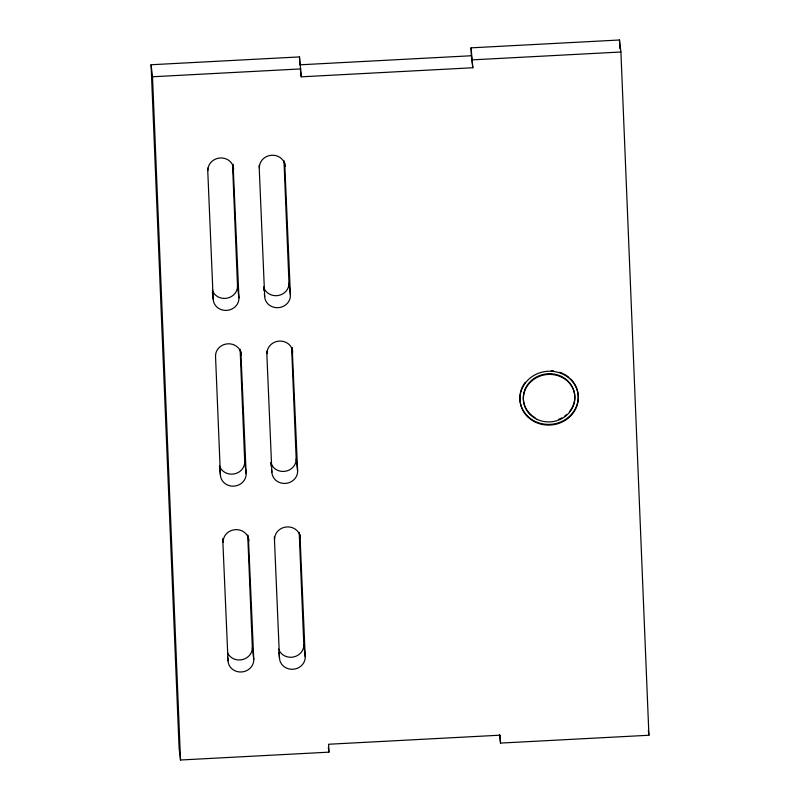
<?xml version="1.0" encoding="UTF-8"?>
<svg xmlns="http://www.w3.org/2000/svg" width="800" height="800" viewBox="0 0 800 800"><rect width="100%" height="100%" fill="white"/><g stroke="black" fill="none" stroke-linecap="round" stroke-linejoin="round"><path stroke-width="1.2" d="M500.51 743.09L500.18 735.18L328.61 744.25L328.93 752.16L180.52 760L179.09 748L151.08 64.75L299.49 56.91L301.25 76.82L472.82 67.75L471.07 47.84L619.48 40L620.91 52L648.92 735.25L500.51 743.09L499.5 734.69M472.82 67.75L471.39 55.75L299.82 64.82L299.49 56.91M151.08 64.75L152.51 76.76L300.92 68.91M472.5 59.85L620.91 52M648.35 730.45L648.92 735.25M300.39 69.62L301.25 76.82M284.71 162.83L290.41 295.15A12.89 11.87 -6.8 0 1 278.03 307.69A12.89 11.87 -6.8 0 1 264.68 296.51L264.39 294.11M283.96 160.62L288.98 283.14L290.41 295.15M292.18 347.47L297.62 470.89A12.89 11.87 -6.8 0 1 285.23 483.43A12.89 11.87 -6.8 0 1 271.88 472.25L271.59 469.85M291.63 347.76L296.18 458.88L297.62 470.89M259.11 165.39L264.68 296.51M328.36 747.36L328.93 752.16M299.94 534.5L305.23 656.72A12.89 11.87 -6.8 0 1 292.85 669.27A12.89 11.87 -6.8 0 1 279.5 658.08L278.78 652.08M263.53 286.9L263.96 290.51M299.2 532.34L303.8 644.72L305.23 656.72M266.73 351.23L271.88 472.25M270.73 462.65L271.16 466.25M233.09 164.35L238.94 297.87A12.89 11.87 -6.8 0 1 226.56 310.41A12.89 11.87 -6.8 0 1 213.2 299.23L212.34 292.03M274.35 537.06L279.5 658.08M232.54 164.58L237.51 285.86L238.94 297.87M240.85 351.39L246.14 473.61A12.89 11.87 -6.8 0 1 233.76 486.15A12.89 11.87 -6.8 0 1 220.41 474.97L219.55 467.77M240.11 349.23L244.71 461.6L246.14 473.61M207.64 168.11L213.2 299.23M248.33 536.02L253.76 659.44A12.89 11.87 -6.8 0 1 241.38 671.99A12.89 11.87 -6.8 0 1 228.02 660.8L227.59 657.2M247.72 535.06L252.33 647.44L253.76 659.44M222.73 538.58L228.02 660.8M619.48 40L619.84 48.73M471.07 47.84L471.39 55.75M220.41 474.97L215.54 356.35A12.89 11.87 -6.8 0 1 227.93 343.81A12.89 11.87 -6.8 0 1 241.28 354.99M152.51 76.76L180.52 760M267.02 353.63A12.89 11.87 -6.8 0 1 279.4 341.09A12.89 11.87 -6.8 0 1 292.75 352.27M259.4 167.79A12.89 11.87 -6.8 0 1 271.78 155.25A12.89 11.87 -6.8 0 1 285.14 166.43M274.63 539.47A12.89 11.87 -6.8 0 1 287.02 526.92A12.89 11.87 -6.8 0 1 300.37 538.11M252.33 647.44A12.89 11.87 -6.8 0 1 242.17 659.68A12.89 11.87 -6.8 0 1 227.53 652.81M244.71 461.6A12.89 11.87 -6.8 0 1 234 473.96A12.89 11.87 -6.8 0 1 219.54 466.01M237.51 285.86A12.89 11.87 -6.8 0 1 226.8 298.22A12.89 11.87 -6.8 0 1 212.34 290.27M303.8 644.72A12.89 11.87 -6.8 0 1 293.1 657.07A12.89 11.87 -6.8 0 1 278.63 649.13M296.18 458.88A12.89 11.87 -6.8 0 1 285.48 471.24A12.89 11.87 -6.8 0 1 271.01 463.29M288.98 283.14A12.89 11.87 -6.8 0 1 278.27 295.5A12.89 11.87 -6.8 0 1 263.81 287.55M207.93 170.51A12.89 11.87 -6.8 0 1 220.31 157.97A12.89 11.87 -6.8 0 1 233.66 169.15M223.16 542.19A12.89 11.87 -6.8 0 1 235.54 529.64A12.89 11.87 -6.8 0 1 248.9 540.83M574.41 383.7A29.22 26.9 -6.8 0 1 567.02 418.38A29.22 26.9 -6.8 0 1 528.9 417.33A29.22 26.9 -6.8 0 1 525.24 382.35M551.22 370.6A29.22 26.9 -6.8 0 1 553.4 370.79M559.71 372.23A29.22 26.9 -6.8 0 1 562.68 373.44M563.78 373.98A29.22 26.9 -6.8 0 1 568.89 377.39M570.68 379.02A29.22 26.9 -6.8 0 1 573.76 382.71M531.54 415.23A25.78 23.73 -6.8 0 1 528.71 383.28A25.78 23.73 -6.8 0 1 563.01 377.28A25.78 23.73 -6.8 0 1 571.82 408.18M571.28 409.09A25.78 23.73 -6.8 0 1 569.39 411.7M566.34 414.79A25.78 23.73 -6.8 0 1 564.6 416.15M561.8 417.9A25.78 23.73 -6.8 0 1 558.76 419.32M535.09 417.71A25.78 23.73 -6.8 0 1 532.37 415.9M535.5 422.21A29.22 26.9 -6.8 0 0 578.3 396.62A29.22 26.9 -6.8 0 0 533.59 375.64A29.22 26.9 -6.8 0 0 535.5 422.21M537.1 419.38A25.78 23.73 -6.8 0 0 574.86 396.8A25.78 23.73 -6.8 0 0 535.42 378.29A25.78 23.73 -6.8 0 0 537.1 419.38"/></g></svg>
